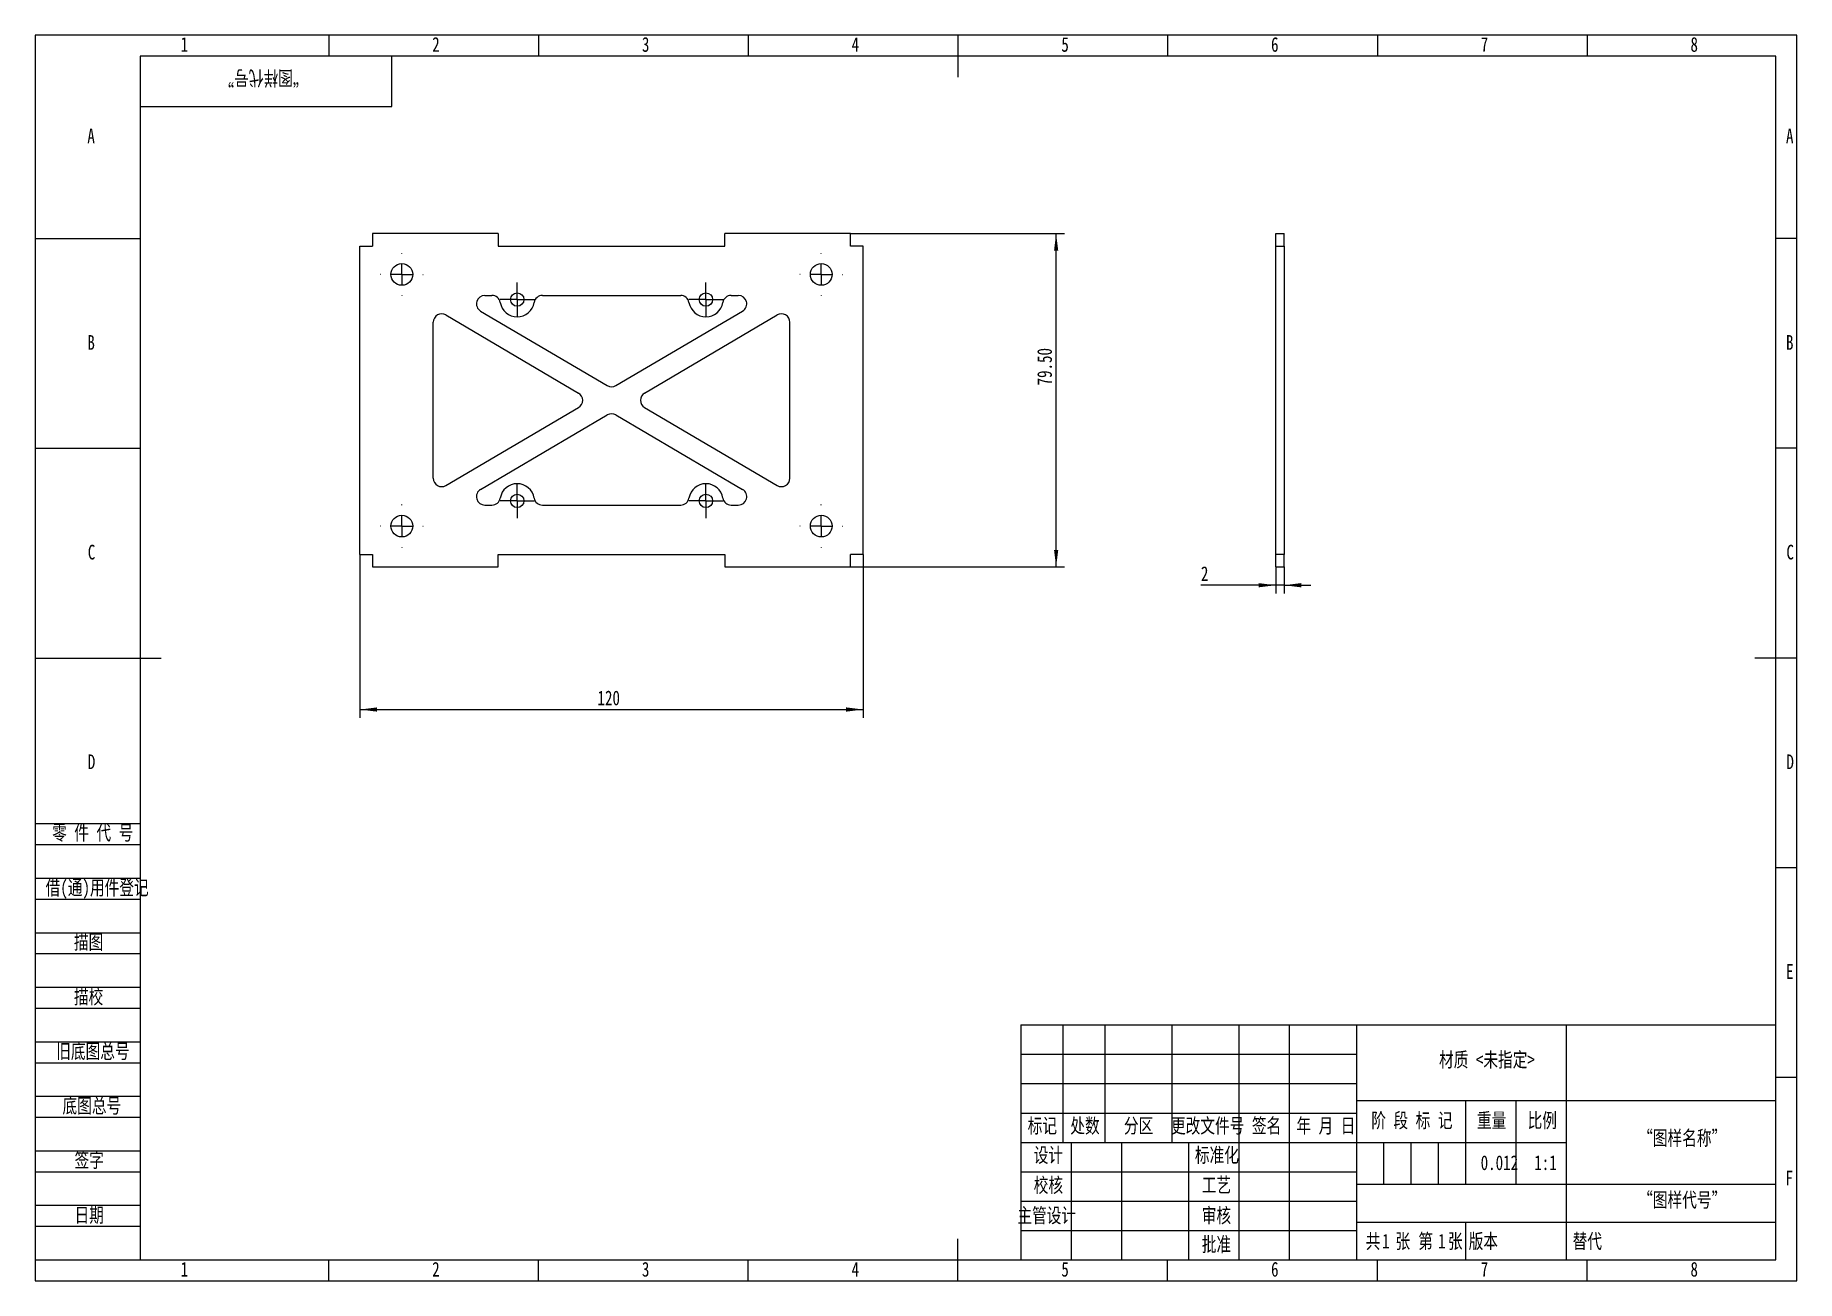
# Model space of a CAD drawing. Header units: millimetres. Extents: x 0 to 420, y 0 to 297.
import ezdxf

# ---------------------------------------------------------------- set-up
doc = ezdxf.new("R2010")
doc.units = ezdxf.units.MM
for name, color, linetype in [('10', 7, 'Continuous'), ('5', 7, 'Continuous'), ('9', 7, 'Continuous'), ('SLD-0', 7, 'Continuous')]:
    doc.layers.add(name, color=color, linetype=linetype)
doc.styles.add('SLDTEXTSTYLE0', font='HYSWLONGFANGSONG.TTF', dxfattribs={"bigfont": 'bigfont'})
doc.styles.add('SLDTEXTSTYLE1', font='长仿宋体', dxfattribs={"bigfont": 'bigfont'})
doc.styles.add('SLDTEXTSTYLE2', font='HYSWLONGFANGSONG.TTF')
doc.dimstyles.new('SLDDIMSTYLE0', dxfattribs={"dimtxt": 3.5, "dimasz": 4.08, "dimexe": 0, "dimexo": 0.0625, "dimgap": 0.875, "dimtad": 2, "dimrnd": 1e-09, "dimzin": 12, "dimdsep": 46, "dimtxsty": 'SLDTEXTSTYLE2', "dimsah": 1, "dimcen": 0.09, "dimadec": 0, "dimazin": 3, "dimtfac": 1, "dimtofl": 0, "dimtmove": 0, "dimatfit": 3, "dimfxl": 0, "dimfrac": 2, "dimtolj": 1, "dimtzin": 12, "dimarcsym": 0})
doc.dimstyles.new('SLDDIMSTYLE1', dxfattribs={"dimtxt": 3.5, "dimasz": 4.08, "dimexe": 0, "dimexo": 0.0625, "dimgap": 0.875, "dimtad": 2, "dimrnd": 1e-09, "dimzin": 4, "dimdsep": 46, "dimtxsty": 'SLDTEXTSTYLE2', "dimsah": 1, "dimcen": 0.09, "dimadec": 0, "dimazin": 1, "dimtfac": 1, "dimtofl": 0, "dimtmove": 0, "dimatfit": 3, "dimfxl": 0, "dimfrac": 2, "dimtolj": 1, "dimtzin": 12, "dimarcsym": 0})
doc.dimstyles.new('SLDDIMSTYLE2', dxfattribs={"dimtxt": 3.5, "dimasz": 4.08, "dimexe": 0, "dimexo": 0.0625, "dimgap": 0.875, "dimtad": 2, "dimrnd": 1e-09, "dimzin": 12, "dimdsep": 46, "dimtxsty": 'SLDTEXTSTYLE2', "dimsah": 1, "dimcen": 0.09, "dimadec": 0, "dimazin": 3, "dimtfac": 1, "dimtmove": 0, "dimatfit": 0, "dimfxl": 0, "dimfrac": 2, "dimtolj": 1, "dimtzin": 12, "dimarcsym": 0})

# ---------------------------------------------------------------- blocks, each defined once
blk = doc.blocks.new('_D')
at = {"layer": '10'}
for p, q in [((77.41, 173.21), (77.41, 134.21)), ((197.41, 173.21), (197.41, 134.21)), ((77.41, 136.21), (197.41, 136.21))]:
    blk.add_line(p, q, dxfattribs=at)
for points in [[(77.41, 136.21), (81.49, 135.71), (81.49, 136.72)], [(197.41, 136.21), (193.33, 136.72), (193.33, 135.71)]]:
    blk.add_solid(points, dxfattribs=at)
at = {"layer": '10', "insert": (134.06, 140.73), "char_height": 3.5, "attachment_point": 1, "style": 'SLDTEXTSTYLE2'}
blk.add_mtext('120', dxfattribs=at)
blk = doc.blocks.new('_D_1')
at = {"layer": '10'}
for p, q in [((194.41, 249.71), (245.41, 249.71)), ((243.41, 170.21), (243.41, 249.71)), ((194.41, 170.21), (245.41, 170.21))]:
    blk.add_line(p, q, dxfattribs=at)
for points in [[(243.41, 249.71), (242.91, 245.63), (243.92, 245.63)], [(243.41, 170.21), (243.92, 174.29), (242.91, 174.29)]]:
    blk.add_solid(points, dxfattribs=at)
at = {"layer": '10', "insert": (238.9, 213.49), "char_height": 3.5, "attachment_point": 1, "rotation": 90, "style": 'SLDTEXTSTYLE2'}
blk.add_mtext('79.50', dxfattribs=at)
blk = doc.blocks.new('SW_CENTERMARKSYMBOL_0')
at = {"layer": '10', "color": 0}
for p, q in [((0, 5), (0, 5.1)), ((-5, 0), (-5.1, 0)), ((0, 0), (-2.5, 0)), ((0, 0), (0, 2.5)), ((0, 0), (0, -2.5)), ((0, 0), (2.5, 0)), ((5, 0), (5.1, 0)), ((0, -5), (0, -5.1))]:
    blk.add_line(p, q, dxfattribs=at)
blk = doc.blocks.new('SW_CENTERMARKSYMBOL_1')
at = {"layer": '10', "color": 0}
for p, q in [((0, 5), (0, 5.1)), ((-5, 0), (-5.1, 0)), ((0, 0), (-2.5, 0)), ((0, 0), (0, 2.5)), ((0, 0), (0, -2.5)), ((0, 0), (2.5, 0)), ((5, 0), (5.1, 0)), ((0, -5), (0, -5.1))]:
    blk.add_line(p, q, dxfattribs=at)
blk = doc.blocks.new('SW_CENTERMARKSYMBOL_2')
at = {"layer": '10', "color": 0}
for p, q in [((0, 5), (0, 5.1)), ((-5, 0), (-5.1, 0)), ((0, 0), (-2.5, 0)), ((0, 0), (0, 2.5)), ((0, 0), (0, -2.5)), ((0, 0), (2.5, 0)), ((5, 0), (5.1, 0)), ((0, -5), (0, -5.1))]:
    blk.add_line(p, q, dxfattribs=at)
blk = doc.blocks.new('SW_CENTERMARKSYMBOL_3')
at = {"layer": '10', "color": 0}
for p, q in [((0, 5), (0, 5.1)), ((-5, 0), (-5.1, 0)), ((0, 0), (-2.5, 0)), ((0, 0), (0, 2.5)), ((0, 0), (0, -2.5)), ((0, 0), (2.5, 0)), ((5, 0), (5.1, 0)), ((0, -5), (0, -5.1))]:
    blk.add_line(p, q, dxfattribs=at)
blk = doc.blocks.new('SW_CENTERMARKSYMBOL_4')
at = {"layer": '10', "color": 0}
for p, q in [((-2.5, 0), (-4.1, 0)), ((0, 0), (-2.5, 0)), ((0, 2.5), (0, 4.1)), ((0, 0), (0, 2.5)), ((0, 0), (0, -2.5)), ((0, 0), (2.5, 0)), ((2.5, 0), (4.1, 0)), ((0, -2.5), (0, -4.1))]:
    blk.add_line(p, q, dxfattribs=at)
blk = doc.blocks.new('SW_CENTERMARKSYMBOL_5')
at = {"layer": '10', "color": 0}
for p, q in [((-2.5, 0), (-4.1, 0)), ((0, 0), (-2.5, 0)), ((0, 2.5), (0, 4.1)), ((0, 0), (0, 2.5)), ((0, 0), (0, -2.5)), ((0, 0), (2.5, 0)), ((2.5, 0), (4.1, 0)), ((0, -2.5), (0, -4.1))]:
    blk.add_line(p, q, dxfattribs=at)
blk = doc.blocks.new('SW_CENTERMARKSYMBOL_6')
at = {"layer": '10', "color": 0}
for p, q in [((-2.5, 0), (-4.1, 0)), ((0, 0), (-2.5, 0)), ((0, 2.5), (0, 4.1)), ((0, 0), (0, 2.5)), ((0, 0), (0, -2.5)), ((0, 0), (2.5, 0)), ((2.5, 0), (4.1, 0)), ((0, -2.5), (0, -4.1))]:
    blk.add_line(p, q, dxfattribs=at)
blk = doc.blocks.new('SW_CENTERMARKSYMBOL_7')
at = {"layer": '10', "color": 0}
for p, q in [((-2.5, 0), (-4.1, 0)), ((0, 0), (-2.5, 0)), ((0, 2.5), (0, 4.1)), ((0, 0), (0, 2.5)), ((0, 0), (0, -2.5)), ((0, 0), (2.5, 0)), ((2.5, 0), (4.1, 0)), ((0, -2.5), (0, -4.1))]:
    blk.add_line(p, q, dxfattribs=at)
blk = doc.blocks.new('_D_2')
at = {"layer": '10'}
for p, q in [((295.76, 170.21), (295.76, 163.85)), ((297.76, 170.21), (297.76, 163.85)), ((295.76, 165.85), (277.93, 165.85)), ((297.76, 165.85), (295.76, 165.85)), ((297.76, 165.85), (304.11, 165.85))]:
    blk.add_line(p, q, dxfattribs=at)
for points in [[(295.76, 165.85), (291.68, 166.36), (291.68, 165.35)], [(297.76, 165.85), (301.84, 165.35), (301.84, 166.36)]]:
    blk.add_solid(points, dxfattribs=at)
at = {"layer": '10', "insert": (277.93, 170.36), "char_height": 3.5, "attachment_point": 1, "style": 'SLDTEXTSTYLE2'}
blk.add_mtext('2', dxfattribs=at)

msp = doc.modelspace()

# ---------------------------------------------------------------- linework, layer by layer
at = {"color": 7, "linetype": 'Continuous', "lineweight": 25}
for p, q in [((80.414, 249.714), (80.414, 246.714)), ((110.414, 249.714), (80.414, 249.714)), ((110.414, 249.714), (110.414, 246.714)), ((164.414, 246.714), (164.414, 249.714)), ((194.414, 249.714), (164.414, 249.714)), ((194.414, 246.714), (194.414, 249.714)), ((295.764, 249.714), (297.764, 249.714)), ((295.764, 246.714), (295.764, 249.714)), ((297.764, 246.714), (297.764, 249.714)), ((77.414, 173.214), (77.414, 246.714)), ((77.414, 246.714), (80.414, 246.714)), ((110.414, 246.714), (164.414, 246.714)), ((197.414, 246.714), (194.414, 246.714)), ((197.414, 173.214), (197.414, 246.714)), ((295.764, 173.214), (295.764, 246.714)), ((295.764, 246.714), (297.764, 246.714)), ((297.764, 246.714), (297.764, 173.214)), ((106.175, 231.24), (136.4, 213.46)), ((107.189, 234.964), (108.896, 234.964)), ((120.931, 234.964), (153.896, 234.964)), ((138.428, 213.46), (168.652, 231.24)), ((165.931, 234.964), (167.638, 234.964)), ((94.914, 191.361), (94.914, 228.566)), ((97.928, 230.29), (129.552, 211.687)), ((145.275, 211.687), (176.9, 230.29)), ((179.914, 191.361), (179.914, 228.566)), ((97.928, 189.637), (129.552, 208.24)), ((106.175, 188.687), (136.4, 206.467)), ((138.428, 206.467), (168.652, 188.687)), ((145.275, 208.24), (176.9, 189.637)), ((107.189, 184.964), (108.896, 184.964)), ((120.931, 184.964), (153.896, 184.964)), ((165.931, 184.964), (167.638, 184.964)), ((77.414, 173.214), (80.414, 173.214)), ((80.414, 173.214), (80.414, 170.214)), ((110.414, 173.214), (164.414, 173.214)), ((110.414, 170.214), (110.414, 173.214)), ((164.414, 173.214), (164.414, 170.214)), ((197.414, 173.214), (194.414, 173.214)), ((194.414, 170.214), (194.414, 173.214)), ((297.764, 173.214), (295.764, 173.214)), ((295.764, 170.214), (295.764, 173.214)), ((297.764, 170.214), (297.764, 173.214)), ((80.414, 170.214), (110.414, 170.214)), ((164.414, 170.214), (194.414, 170.214)), ((295.764, 170.214), (297.764, 170.214))]:
    msp.add_line(p, q, dxfattribs=at)
for centre, radius in [((87.414, 239.964), 2.6), ((187.414, 239.964), 2.6), ((114.914, 233.964), 1.6), ((159.914, 233.964), 1.6), ((114.914, 185.964), 1.6), ((159.914, 185.964), 1.6), ((87.414, 179.964), 2.6), ((187.414, 179.964), 2.6)]:
    msp.add_circle(centre, radius, dxfattribs=at)
for centre, radius, start, end in [((107.189, 232.964), 2, 90, 239.53446), ((108.896, 232.964), 2, 9.43534, 90), ((114.914, 233.964), 4.1, 189.43534, 350.56466), ((120.931, 232.964), 2, 90, 170.56466), ((153.896, 232.964), 2, 9.43534, 90), ((159.914, 233.964), 4.1, 189.43534, 350.56466), ((165.931, 232.964), 2, 90, 170.56466), ((167.638, 232.964), 2, 300.46554, 90), ((96.914, 228.566), 2, 59.53446, 180), ((177.914, 228.566), 2, 0, 120.46554), ((128.538, 209.964), 2, 300.46554, 59.53446), ((137.414, 215.184), 2, 239.53446, 300.46554), ((146.289, 209.964), 2, 120.46554, 239.53446), ((137.414, 204.743), 2, 59.53446, 120.46554), ((96.914, 191.361), 2, 180, 300.46554), ((114.914, 185.964), 4.1, 9.43534, 170.56466), ((159.914, 185.964), 4.1, 9.43534, 170.56466), ((177.914, 191.361), 2, 239.53446, 0), ((107.189, 186.964), 2, 120.46554, 270), ((108.896, 186.964), 2, 270, 350.56466), ((120.931, 186.964), 2, 189.43534, 270), ((153.896, 186.964), 2, 270, 350.56466), ((165.931, 186.964), 2, 189.43534, 270), ((167.638, 186.964), 2, 270, 59.53446)]:
    msp.add_arc(centre, radius, start, end, dxfattribs=at)
at = {"layer": '10', "color": 7}
for p, q in [((0, 109), (25, 109)), ((0, 104), (25, 104)), ((0, 96), (25, 96)), ((0, 91), (25, 91)), ((0, 83), (25, 83)), ((0, 78), (25, 78)), ((0, 70), (25, 70)), ((0, 65), (25, 65)), ((0, 57), (25, 57)), ((0, 52), (25, 52)), ((235, 54), (315, 54)), ((235, 47), (315, 47)), ((0, 44), (25, 44)), ((0, 39), (25, 39)), ((0, 31), (25, 31)), ((0, 26), (25, 26)), ((0, 18), (25, 18)), ((0, 13), (25, 13))]:
    msp.add_line(p, q, dxfattribs=at)
at = {"layer": '10', "color": 7, "lineweight": 25}
for p, q in [((245, 61), (245, 33)), ((255, 61), (255, 33)), ((271, 61), (271, 33)), ((287, 61), (287, 5)), ((299, 61), (299, 5)), ((315, 61), (315, 5)), ((365, 61), (365, 33)), ((315, 43), (415, 43)), ((340.986, 43), (340.986, 23)), ((353, 43), (353, 23)), ((235, 40), (315, 40)), ((235, 33), (365, 33)), ((247, 33), (247, 5)), ((259, 33), (259, 5)), ((275, 33), (275, 5)), ((365, 33), (365, 5)), ((235, 26), (315, 26)), ((315, 23), (415, 23)), ((235, 19), (315, 19)), ((315, 14), (415, 14)), ((235, 12), (315, 12))]:
    msp.add_line(p, q, dxfattribs=at)
at = {"layer": '5'}
for p, q in [((70, 297), (70, 292)), ((120, 297), (120, 292)), ((170, 297), (170, 292)), ((270, 297), (270, 292)), ((320, 297), (320, 292)), ((370, 297), (370, 292)), ((0, 248.5), (25, 248.5)), ((420, 248.5), (415, 248.5)), ((0, 198.5), (25, 198.5)), ((420, 198.5), (415, 198.5)), ((420, 98.5), (415, 98.5)), ((420, 48.5), (415, 48.5)), ((70, 0), (70, 5)), ((120, 0), (120, 5)), ((170, 0), (170, 5)), ((270, 0), (270, 5)), ((320, 0), (320, 5)), ((370, 0), (370, 5))]:
    msp.add_line(p, q, dxfattribs=at)
at = {"layer": '5', "lineweight": 25}
for p, q in [((220, 297), (220, 287)), ((0, 148.5), (30, 148.5)), ((420, 148.5), (410, 148.5)), ((220, 0), (220, 10))]:
    msp.add_line(p, q, dxfattribs=at)
at = {"layer": '5', "color": 7, "lineweight": 25}
for p, q in [((415, 292), (25, 292)), ((25, 292), (25, 5)), ((85, 280), (85, 292)), ((415, 5), (415, 292)), ((25, 280), (85, 280)), ((235, 61), (415, 61)), ((235, 61), (235, 5)), ((0, 5), (415, 5))]:
    msp.add_line(p, q, dxfattribs=at)
at = {"layer": '9', "color": 7}
for p, q in [((420, 297), (0, 297)), ((0, 297), (0, 0)), ((420, 148.5), (420, 297)), ((420, 0), (420, 148.5)), ((0, 0), (420, 0))]:
    msp.add_line(p, q, dxfattribs=at)
at = {"layer": 'SLD-0'}
for p, q in [((321.5, 33), (321.5, 23)), ((328, 33), (328, 23)), ((334.5, 33), (334.5, 23))]:
    msp.add_line(p, q, dxfattribs=at)
at = {"layer": 'SLD-0', "lineweight": 25}
msp.add_line((340.986, 14), (340.986, 5), dxfattribs=at)

# ---------------------------------------------------------------- block references
at = {"layer": '10'}
for name, p in [('SW_CENTERMARKSYMBOL_0', (87.414, 239.964)), ('SW_CENTERMARKSYMBOL_1', (187.414, 239.964)), ('SW_CENTERMARKSYMBOL_4', (114.914, 233.964)), ('SW_CENTERMARKSYMBOL_5', (159.914, 233.964)), ('SW_CENTERMARKSYMBOL_6', (114.914, 185.964)), ('SW_CENTERMARKSYMBOL_7', (159.914, 185.964)), ('SW_CENTERMARKSYMBOL_3', (87.414, 179.964)), ('SW_CENTERMARKSYMBOL_2', (187.414, 179.964))]:
    msp.add_blockref(name, p, dxfattribs=at)

# ---------------------------------------------------------------- texts
at = {"layer": '10', "char_height": 3.5}
for s, insert, attachment_point, style in [('1', (35.544, 296.555), 2, 'SLDTEXTSTYLE2'), ('2', (95.544, 296.555), 2, 'SLDTEXTSTYLE2'), ('3', (145.544, 296.555), 2, 'SLDTEXTSTYLE2'), ('4', (195.544, 296.555), 2, 'SLDTEXTSTYLE2'), ('5', (245.544, 296.555), 2, 'SLDTEXTSTYLE2'), ('6', (295.547, 296.555), 2, 'SLDTEXTSTYLE2'), ('7', (345.547, 296.555), 2, 'SLDTEXTSTYLE2'), ('8', (395.547, 296.555), 2, 'SLDTEXTSTYLE2'), ('A', (13.32, 274.747), 2, 'SLDTEXTSTYLE2'), ('A', (418.32, 274.747), 2, 'SLDTEXTSTYLE2'), ('B', (13.32, 225.497), 2, 'SLDTEXTSTYLE2'), ('B', (418.32, 225.497), 2, 'SLDTEXTSTYLE2'), ('C', (13.427, 175.497), 2, 'SLDTEXTSTYLE2'), ('C', (418.427, 175.497), 2, 'SLDTEXTSTYLE2'), ('D', (13.43, 125.497), 2, 'SLDTEXTSTYLE2'), ('D', (418.43, 125.497), 2, 'SLDTEXTSTYLE2'), ('E', (418.318, 75.497), 2, 'SLDTEXTSTYLE2'), ('\\M+18DDE质 <\\M+196A2\\M+18E77\\M+192E8>', (346.128, 54.481), 2, 'SLDTEXTSTYLE0'), ('\\M+18167图样\\M+196BC\\M+18FCC\\M+18168', (392.688, 35.791), 2, 'SLDTEXTSTYLE0'), ('0.012', (349.093, 29.905), 2, 'SLDTEXTSTYLE2'), ('1:1', (360.084, 29.905), 2, 'SLDTEXTSTYLE2'), ('F', (418.224, 26.247), 2, 'SLDTEXTSTYLE2'), ('\\M+18167图样\\M+191E3\\M+18D86\\M+18168', (392.69, 21.05), 2, 'SLDTEXTSTYLE0'), ('1', (321.142, 11.201), 1, 'SLDTEXTSTYLE2'), ('1', (334.479, 11.201), 1, 'SLDTEXTSTYLE2'), ('1', (35.544, 4.497), 2, 'SLDTEXTSTYLE2'), ('2', (95.544, 4.497), 2, 'SLDTEXTSTYLE2'), ('3', (145.544, 4.497), 2, 'SLDTEXTSTYLE2'), ('4', (195.544, 4.497), 2, 'SLDTEXTSTYLE2'), ('5', (245.544, 4.497), 2, 'SLDTEXTSTYLE2'), ('6', (295.547, 4.497), 2, 'SLDTEXTSTYLE2'), ('7', (345.547, 4.497), 2, 'SLDTEXTSTYLE2'), ('8', (395.547, 4.497), 2, 'SLDTEXTSTYLE2')]:
    msp.add_mtext(s, dxfattribs=dict(at, insert=insert, attachment_point=attachment_point, style=style))
at = {"layer": '10', "color": 7, "char_height": 3.5, "style": 'SLDTEXTSTYLE0'}
for s, insert, attachment_point in [('\\M+197EB \\M+18C8F \\M+191E3 \\M+18D86', (4.023, 108.595), 1), ('\\M+18ED8(\\M+192CA)\\M+19770\\M+18C8F\\M+1936F记', (2.474, 95.499), 1), ('\\M+19560图', (12.719, 82.553), 2), ('\\M+19560\\M+18D5A', (12.719, 69.517), 2), ('\\M+18B8C\\M+192EA图总\\M+18D86', (5, 56.488), 1), ('\\M+192EA图总\\M+18D86', (6.5, 43.486), 1), ('标记', (240.135, 38.717), 2), ('处\\M+19094', (250.298, 38.717), 2), ('\\M+195AA\\M+18BE6', (263.075, 38.717), 2), ('\\M+18D58\\M+189FC\\M+195B6\\M+18C8F\\M+18D86', (279.539, 38.717), 2), ('签\\M+196BC', (293.579, 38.717), 2), ('\\M+1944E \\M+18C8E \\M+193FA', (307.742, 38.717), 2), ('阶 \\M+19269 标 记', (328.24, 39.994), 2), ('\\M+18F64\\M+197CA', (347.243, 39.994), 2), ('\\M+194E4\\M+197E1', (359.326, 39.994), 2), ('  签\\M+18E9A', (11.088, 30.537), 2), ('设计', (241.567, 31.734), 2), ('标\\M+18F79\\M+189BB', (281.739, 31.734), 2), ('\\M+18D5A\\M+18A6A', (241.567, 24.556), 2), ('\\M+18D48艺', (281.629, 24.599), 2), ('  \\M+193FA\\M+18AFA', (11.088, 17.437), 2), ('\\M+18EE5\\M+18AC7设计', (241.167, 17.33), 2), ('审\\M+18A6A', (281.629, 17.33), 2), ('\\M+194E1\\M+18F79', (281.629, 10.441), 2), ('\\M+18BA4  张 ', (322.527, 11.201), 2), ('\\M+191E6  张', (335.04, 11.201), 2), ('\\M+194C5\\M+1967B', (345.279, 11.201), 2)]:
    msp.add_mtext(s, dxfattribs=dict(at, insert=insert, attachment_point=attachment_point))
at = {"layer": 'SLD-0', "insert": (54.424, 285.023), "char_height": 3.5, "attachment_point": 2, "rotation": 180, "style": 'SLDTEXTSTYLE1'}
msp.add_mtext('\\M+18167图样\\M+191E3\\M+18D86\\M+18168', dxfattribs=at)
at = {"layer": 'SLD-0', "insert": (366.561, 11.201), "char_height": 3.5, "attachment_point": 1, "style": 'SLDTEXTSTYLE0'}
msp.add_mtext('\\M+191D6\\M+191E3', dxfattribs=at)

# ---------------------------------------------------------------- dimensions: what is measured, and where the dimension line sits
at = {"layer": '10'}
dim = msp.add_linear_dim(base=(243.414, 249.714), p1=(194.414, 170.214), p2=(194.414, 249.714), angle=90, dimstyle='SLDDIMSTYLE1', dxfattribs=at)
dim.commit()
dim.dimension.update_dxf_attribs({"geometry": '_D_1', "text_midpoint": (243.414, 217.318), "dimtype": 160})
for base, p1, p2, dimstyle, picture, middle in [((197.414, 136.214), (77.414, 173.214), (197.414, 173.214), 'SLDDIMSTYLE0', '_D', (136.363, 136.214)), ((295.764, 165.853), (297.764, 170.214), (295.764, 170.214), 'SLDDIMSTYLE2', '_D_2', (278.695, 165.853))]:
    dim = msp.add_linear_dim(base=base, p1=p1, p2=p2, dimstyle=dimstyle, dxfattribs=at)
    dim.commit()
    dim.dimension.update_dxf_attribs({"geometry": picture, "text_midpoint": middle, "dimtype": 160})

doc.saveas('drawing.dxf')
